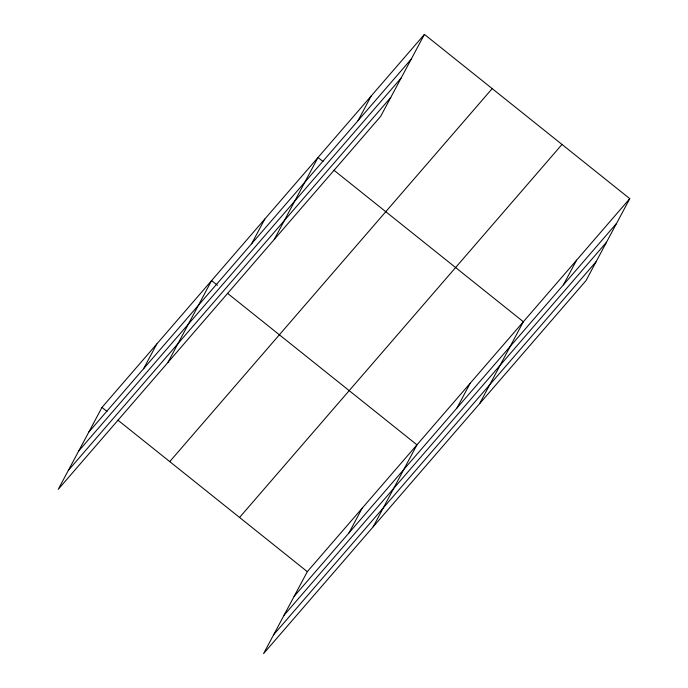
<?xml version="1.0" encoding="UTF-8"?>
<svg xmlns="http://www.w3.org/2000/svg" width="688" height="688" viewBox="0 0 688 688"><rect width="100%" height="100%" fill="white"/><g stroke="black" fill="none" stroke-linecap="round" stroke-linejoin="round"><path stroke-width="1.03" d="M424.427 34.4L101.979 407.408L58.231 489.349L380.679 116.341L424.427 34.4L629.769 198.651L586.021 280.592L263.573 653.6L307.321 571.659L629.769 198.651M143.603 368.708L156.795 344M167.863 362.524L211.612 280.584L217.468 285.271M251.627 243.75L264.811 219.042M274.271 239.433L318.019 157.492L323.042 161.508M358.035 120.649L371.219 95.95M348.945 532.951L362.137 508.251M373.206 526.776L416.954 444.835L227.504 293.303M456.97 407.993L470.162 383.293M479.613 403.684L523.362 321.743L333.912 170.211M563.377 284.901L576.57 260.193M88.786 432.116L411.235 59.108M78.699 451.001L401.156 77.993M68.31 470.463L390.758 97.455M169.738 461.614L492.195 88.606M239.562 517.462L562.01 144.446M294.129 596.367L616.577 223.359M284.049 615.253L606.498 242.245M273.661 634.714L596.109 261.698M101.979 407.408L107.001 411.424M117.872 420.127L307.321 571.659"/></g></svg>
